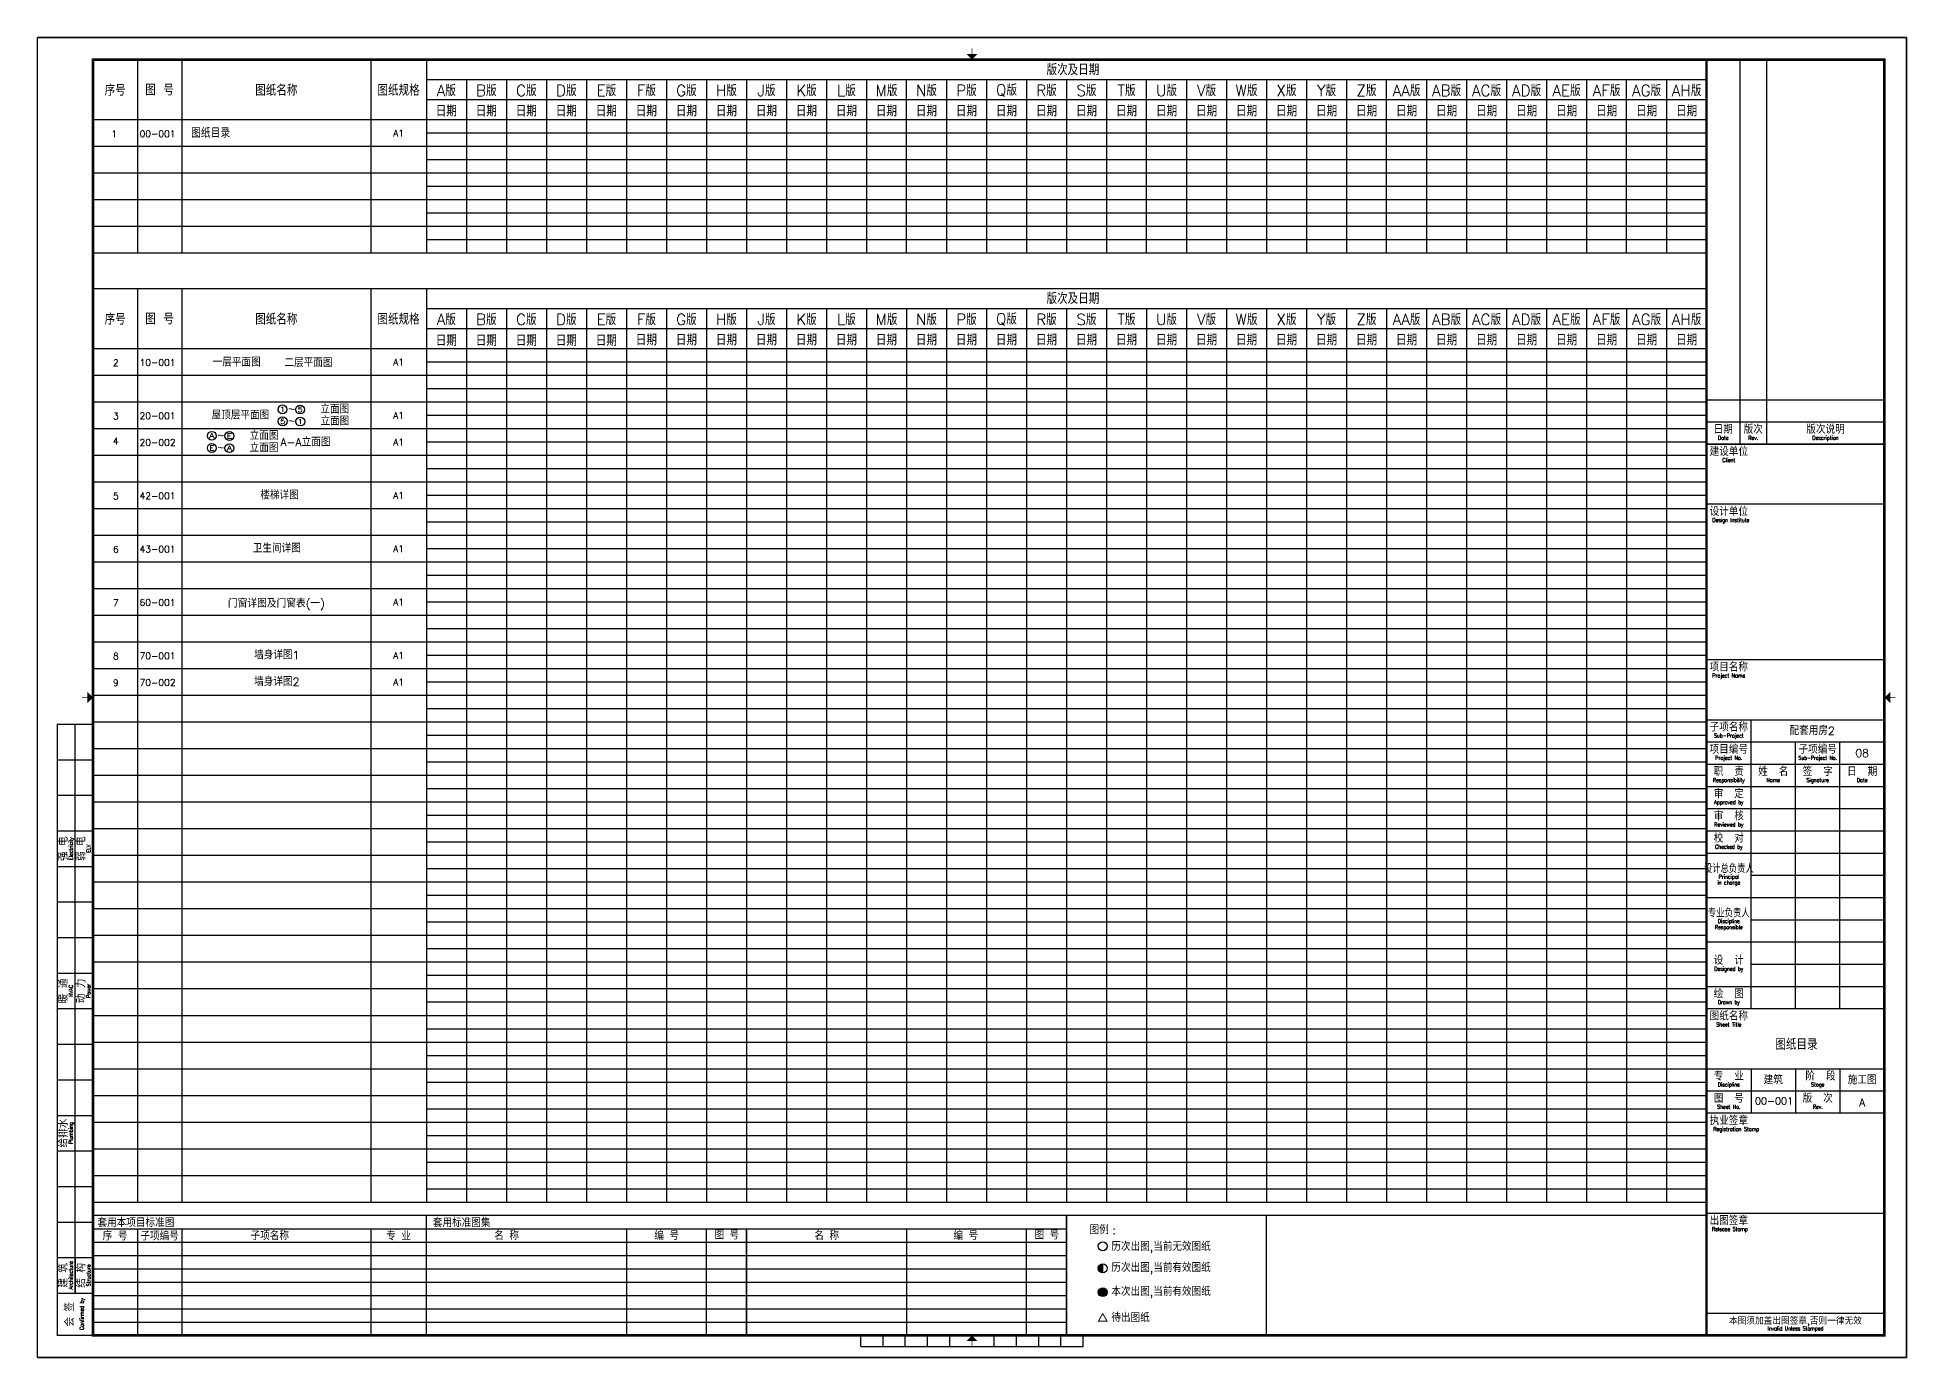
# Model space of a CAD drawing. Header units: millimetres. Extents: x -13830 to 215738, y -24143 to 193994.
# Drawn here: x -13830 to 70270, y 134594 to 193994 of the extents above; entities that cross this region are included whole.
import ezdxf
from ezdxf.enums import TextEntityAlignment as Align

# ---------------------------------------------------------------- set-up
doc = ezdxf.new("R2010")
doc.units = ezdxf.units.MM
doc.header["$LTSCALE"] = 100
doc.layers.get('0').update_dxf_attribs({"linetype": 'CONTINUOUS'})
for name, color, linetype in [('AXIS', 3, 'CONTINUOUS'), ('AXIS_TEXT', 7, 'CONTINUOUS'), ('PUB_TEXT', 7, 'CONTINUOUS'), ('TK HAHA', 1, 'CONTINUOUS'), ('图框', 7, 'CONTINUOUS'), ('目录-text', 7, 'CONTINUOUS')]:
    doc.layers.add(name, color=color, linetype=linetype)
doc.styles.add('_TCH_AXIS', font='COMPLEX', dxfattribs={"bigfont": 'GBCBIG'})
doc.styles.add('TKZ1', font='tjromand.shx', dxfattribs={"width": 0.7, "bigfont": 'tjhts.shx'})
doc.styles.add('TKZ1_tjhts.shx', font='tjromant.shx', dxfattribs={"bigfont": 'tjhts.shx'})
doc.styles.add('TKZ2_tjkts.shx', font='tjromant.shx', dxfattribs={"bigfont": 'tjkts.shx'})

# ---------------------------------------------------------------- blocks, each defined once
blk = doc.blocks.new('A$C45E34D60')
at = {"layer": '目录-text'}
for points in [[(-36168, 4219, 0.414214), (-36368, 4019, 0.414214), (-36168, 3819)], [(-35968, 2943, 1), (-36368, 2943, 1)]]:
    blk.add_hatch(color=7, dxfattribs=at).paths.add_polyline_path(points)
at = {"color": 7}
for points in [[(-37800, 6400), (-37800, 1000)], [(-52200, 5800), (-52200, 1000)]]:
    blk.add_lwpolyline(points, dxfattribs=at)
at = {"layer": '图框', "color": 7}
for p, q in [((-79600, 58400), (-79600, 49700)), ((-77600, 58400), (-77600, 49700)), ((-69100, 58400), (-69100, 49700)), ((-69100, 58400), (-69100, 49700)), ((-66600, 58400), (-66600, 49700)), ((-66600, 57500), (-9000, 57500)), ((-64800, 57500), (-64800, 49700)), ((-63000, 57500), (-63000, 49700)), ((-61200, 57500), (-61200, 49700)), ((-59400, 57500), (-59400, 49700)), ((-57600, 57500), (-57600, 49700)), ((-55800, 57500), (-55800, 49700)), ((-54000, 57500), (-54000, 49700)), ((-52200, 57500), (-52200, 49700)), ((-50400, 57500), (-50400, 49700)), ((-48600, 57500), (-48600, 49700)), ((-46800, 57500), (-46800, 49700)), ((-45000, 49700), (-45000, 57500)), ((-43200, 57500), (-43200, 49700)), ((-41400, 57500), (-41400, 49700)), ((-39600, 57500), (-39600, 49700)), ((-37800, 57500), (-37800, 49700)), ((-36000, 57500), (-36000, 49700)), ((-34200, 49700), (-34200, 57500)), ((-32400, 57500), (-32400, 49700)), ((-30600, 57500), (-30600, 49700)), ((-28800, 57500), (-28800, 49700)), ((-27000, 57500), (-27000, 49700)), ((-25200, 57500), (-25200, 49700)), ((-23400, 49700), (-23400, 57500)), ((-21600, 57500), (-21600, 49700)), ((-19800, 57500), (-19800, 49700)), ((-18000, 57500), (-18000, 49700)), ((-16200, 57500), (-16200, 49700)), ((-14400, 57500), (-14400, 49700)), ((-12600, 49700), (-12600, 57500)), ((-10800, 57500), (-10800, 49700)), ((-66600, 56600), (-9000, 56600)), ((-81600, 55700), (-45000, 55700)), ((-66600, 55100), (-9000, 55100)), ((-81600, 54500), (-9000, 54500)), ((-66600, 53900), (-9000, 53900)), ((-81600, 53300), (-9000, 53300)), ((-66600, 52700), (-9000, 52700)), ((-81600, 52100), (-9000, 52100)), ((-66600, 51500), (-9000, 51500)), ((-81600, 50900), (-45000, 50900)), ((-45000, 50900), (-9000, 50900)), ((-81600, 49700), (-9000, 49700)), ((-81600, 49700), (-45000, 49700)), ((-81600, 49700), (-9000, 49700)), ((-66600, 50300), (-9000, 50300)), ((-81600, 48100), (-9000, 48100)), ((-79600, 48100), (-79600, 7000)), ((-77600, 48100), (-77600, 7000)), ((-69100, 48100), (-69100, 7000)), ((-69100, 48100), (-69100, 7000)), ((-66600, 48100), (-66600, 7000)), ((-66600, 47200), (-9000, 47200)), ((-64800, 47200), (-64800, 7000)), ((-63000, 47200), (-63000, 7000)), ((-61200, 47200), (-61200, 7000)), ((-59400, 47200), (-59400, 7000)), ((-57600, 47200), (-57600, 7000)), ((-55800, 47200), (-55800, 7000)), ((-54000, 47200), (-54000, 7000)), ((-52200, 47200), (-52200, 7000)), ((-50400, 47200), (-50400, 7000)), ((-48600, 47200), (-48600, 7000)), ((-46800, 47200), (-46800, 7000)), ((-45000, 47200), (-45000, 7000)), ((-43200, 47200), (-43200, 7000)), ((-41400, 47200), (-41400, 7000)), ((-39600, 47200), (-39600, 7000)), ((-37800, 47200), (-37800, 7000)), ((-36000, 47200), (-36000, 7000)), ((-34200, 47200), (-34200, 7000)), ((-32400, 47200), (-32400, 7000)), ((-30600, 47200), (-30600, 7000)), ((-28800, 47200), (-28800, 7000)), ((-27000, 47200), (-27000, 7000)), ((-25200, 47200), (-25200, 7000)), ((-23400, 47200), (-23400, 7000)), ((-21600, 47200), (-21600, 7000)), ((-19800, 47200), (-19800, 7000)), ((-18000, 47200), (-18000, 7000)), ((-16200, 47200), (-16200, 7000)), ((-14400, 47200), (-14400, 7000)), ((-12600, 47200), (-12600, 7000)), ((-10800, 47200), (-10800, 7000)), ((-66600, 46300), (-9000, 46300)), ((-81600, 45400), (-9000, 45400)), ((-66600, 44800), (-9000, 44800)), ((-81600, 44200), (-9000, 44200)), ((-81600, 43000), (-9000, 43000)), ((-66600, 43600), (-9000, 43600)), ((-66600, 42400), (-9000, 42400)), ((-81600, 41800), (-9000, 41800)), ((-81600, 40600), (-9000, 40600)), ((-66600, 41200), (-9000, 41200)), ((-66600, 40000), (-9000, 40000)), ((-81600, 39400), (-9000, 39400)), ((-66600, 38800), (-9000, 38800)), ((-81600, 38200), (-9000, 38200)), ((-66600, 37600), (-9000, 37600)), ((-81600, 37000), (-9000, 37000)), ((-66600, 36400), (-9000, 36400)), ((-81600, 35800), (-9000, 35800)), ((-81600, 34600), (-9000, 34600)), ((-66600, 35200), (-9000, 35200)), ((-66600, 34000), (-9000, 34000)), ((-81600, 33400), (-9000, 33400)), ((-66600, 32800), (-9000, 32800)), ((-81600, 32200), (-9000, 32200)), ((-66600, 31600), (-9000, 31600)), ((-81600, 31000), (-9000, 31000)), ((-66600, 30400), (-9000, 30400)), ((-81600, 29800), (-9000, 29800)), ((-81600, 28600), (-9000, 28600)), ((-66600, 29200), (-9000, 29200)), ((-66600, 28000), (-9000, 28000)), ((-81600, 27400), (-9000, 27400)), ((-81600, 26200), (-9000, 26200)), ((-66600, 26800), (-9000, 26800)), ((-66600, 25600), (-9000, 25600)), ((-81600, 25000), (-9000, 25000)), ((-66600, 24400), (-9000, 24400)), ((-81600, 23800), (-9000, 23800)), ((-66600, 23200), (-9000, 23200)), ((-81600, 22600), (-9000, 22600)), ((-66600, 22000), (-9000, 22000)), ((-81600, 21400), (-9000, 21400)), ((-81600, 20200), (-9000, 20200)), ((-66600, 20800), (-9000, 20800)), ((-66600, 19600), (-9000, 19600)), ((-81600, 19000), (-9000, 19000)), ((-81600, 17800), (-9000, 17800)), ((-66600, 18400), (-9000, 18400)), ((-66600, 17200), (-9000, 17200)), ((-81600, 16600), (-9000, 16600)), ((-66600, 16000), (-9000, 16000)), ((-81600, 15400), (-9000, 15400)), ((-66600, 14800), (-9000, 14800)), ((-81600, 14200), (-9000, 14200)), ((-66600, 13600), (-9000, 13600)), ((-81600, 13000), (-9000, 13000)), ((-81600, 11800), (-9000, 11800)), ((-66600, 12400), (-9000, 12400)), ((-66600, 11200), (-9000, 11200)), ((-81600, 10600), (-9000, 10600)), ((-81600, 9400), (-9000, 9400)), ((-66600, 10000), (-9000, 10000)), ((-66600, 8800), (-9000, 8800)), ((-81600, 8200), (-9000, 8200)), ((-66600, 7600), (-9000, 7600)), ((-81600, 7000), (-9000, 7000)), ((-81600, 5800), (-37800, 5800)), ((-81600, 5200), (-37800, 5200)), ((-54000, 1000), (-54000, 5800)), ((-39600, 1000), (-39600, 5800)), ((-81600, 4600), (-37800, 4600)), ((-81600, 4000), (-37800, 4000)), ((-81600, 3400), (-37800, 3400)), ((-81600, 2800), (-37800, 2800)), ((-81600, 2200), (-37800, 2200)), ((-81600, 1600), (-37800, 1600))]:
    blk.add_line(p, q, dxfattribs=at)
at = {"layer": '图框', "color": 7, "const_width": 60}
for points in [[(-9000, 55700), (-81600, 55700)], [(-9000, 49700), (-81600, 49700)], [(-9000, 48100), (-81600, 48100)], [(-9000, 45400), (-81600, 45400)], [(-66600, 1000), (-66600, 6400)], [(-37800, 6400), (-37800, 1000)], [(-28800, 6400), (-28800, 1000)], [(-52200, 5800), (-52200, 1000)]]:
    blk.add_lwpolyline(points, dxfattribs=at)
at = {"layer": '图框', "color": 8, "const_width": 60}
blk.add_lwpolyline([(-81600, 6400), (-9000, 6400)], dxfattribs=at)
at = {"layer": '图框', "color": 7}
for points in [[(-79600, 5800), (-79600, 1000)], [(-77600, 5800), (-77600, 1000)], [(-69100, 5800), (-69100, 1000)], [(-57600, 5800), (-57600, 1000)], [(-45000, 5800), (-45000, 1000)]]:
    blk.add_lwpolyline(points, dxfattribs=at)
at = {"layer": '目录-text', "color": 7}
blk.add_line((-36168, 3819), (-36168, 4219), dxfattribs=at)
at = {"layer": '目录-text', "color": 7, "const_width": 43.7}
blk.add_lwpolyline([(-35968, 1634), (-36168, 1980), (-36368, 1634)], close=True, dxfattribs=at)
at = {"layer": '目录-text', "color": 7}
for centre in [(-36168, 5011), (-36168, 4019), (-36168, 2943)]:
    blk.add_circle(centre, 200, dxfattribs=at)
at = {"layer": '图框', "color": 7, "style": 'TKZ2_tjkts.shx'}
for s, p in [('版次及日期', (-37510, 57975)), ('序号', (-80600, 57050)), ('图 号', (-78600, 57050)), ('图纸名称', (-73350, 57050)), ('图纸规格', (-67850, 57050)), ('A版', (-65700, 57036)), ('B版', (-63900, 57036)), ('C版', (-62100, 57036)), ('D版', (-60300, 57036)), ('E版', (-58500, 57036)), ('F版', (-56700, 57036)), ('G版', (-54900, 57036)), ('H版', (-53100, 57036)), ('J版', (-51300, 57036)), ('K版', (-49500, 57036)), ('L版', (-47700, 57036)), ('M版', (-45900, 57036)), ('N版', (-44100, 57036)), ('P版', (-42300, 57036)), ('Q版', (-40500, 57036)), ('R版', (-38700, 57036)), ('S版', (-36900, 57036)), ('T版', (-35100, 57036)), ('U版', (-33300, 57036)), ('V版', (-31500, 57036)), ('W版', (-29700, 57036)), ('X版', (-27900, 57036)), ('Y版', (-26100, 57036)), ('Z版', (-24300, 57036)), ('AA版', (-22500, 57036)), ('AB版', (-20700, 57036)), ('AC版', (-18900, 57036)), ('AD版', (-17100, 57036)), ('AE版', (-15300, 57036)), ('AF版', (-13500, 57036)), ('AG版', (-11700, 57036)), ('AH版', (-9900, 57036)), ('日期', (-65700, 56114)), ('日期', (-63900, 56114)), ('日期', (-62100, 56114)), ('日期', (-60300, 56114)), ('日期', (-58500, 56114)), ('日期', (-56700, 56114)), ('日期', (-54900, 56114)), ('日期', (-53100, 56114)), ('日期', (-51300, 56114)), ('日期', (-49500, 56114)), ('日期', (-47700, 56114)), ('日期', (-45900, 56114)), ('日期', (-44100, 56114)), ('日期', (-42300, 56114)), ('日期', (-40500, 56114)), ('日期', (-38700, 56114)), ('日期', (-36900, 56114)), ('日期', (-35100, 56114)), ('日期', (-33300, 56114)), ('日期', (-31500, 56114)), ('日期', (-29700, 56114)), ('日期', (-27900, 56114)), ('日期', (-26100, 56114)), ('日期', (-24300, 56114)), ('日期', (-22500, 56114)), ('日期', (-20700, 56114)), ('日期', (-18900, 56114)), ('日期', (-17100, 56114)), ('日期', (-15300, 56114)), ('日期', (-13500, 56114)), ('日期', (-11700, 56114)), ('日期', (-9900, 56114)), ('版次及日期', (-37510, 47682)), ('序号', (-80600, 46750)), ('图 号', (-78600, 46750)), ('图纸名称', (-73350, 46750)), ('图纸规格', (-67850, 46750)), ('A版', (-65700, 46736)), ('B版', (-63900, 46736)), ('C版', (-62100, 46736)), ('D版', (-60300, 46736)), ('E版', (-58500, 46736)), ('F版', (-56700, 46736)), ('G版', (-54900, 46736)), ('H版', (-53100, 46736)), ('J版', (-51300, 46736)), ('K版', (-49500, 46736)), ('L版', (-47700, 46736)), ('M版', (-45900, 46736)), ('N版', (-44100, 46736)), ('P版', (-42300, 46736)), ('Q版', (-40500, 46736)), ('R版', (-38700, 46736)), ('S版', (-36900, 46736)), ('T版', (-35100, 46736)), ('U版', (-33300, 46736)), ('V版', (-31500, 46736)), ('W版', (-29700, 46736)), ('X版', (-27900, 46736)), ('Y版', (-26100, 46736)), ('Z版', (-24300, 46736)), ('AA版', (-22500, 46736)), ('AB版', (-20700, 46736)), ('AC版', (-18900, 46736)), ('AD版', (-17100, 46736)), ('AE版', (-15300, 46736)), ('AF版', (-13500, 46736)), ('AG版', (-11700, 46736)), ('AH版', (-9900, 46736)), ('日期', (-65700, 45788)), ('日期', (-63900, 45788)), ('日期', (-62100, 45788)), ('日期', (-60300, 45788)), ('日期', (-58500, 45788)), ('日期', (-56700, 45814)), ('日期', (-54900, 45814)), ('日期', (-53100, 45814)), ('日期', (-51300, 45814)), ('日期', (-49500, 45814)), ('日期', (-47700, 45814)), ('日期', (-45900, 45814)), ('日期', (-44100, 45814)), ('日期', (-42300, 45814)), ('日期', (-40500, 45814)), ('日期', (-38700, 45814)), ('日期', (-36900, 45814)), ('日期', (-35100, 45814)), ('日期', (-33300, 45814)), ('日期', (-31500, 45814)), ('日期', (-29700, 45814)), ('日期', (-27900, 45814)), ('日期', (-26100, 45814)), ('日期', (-24300, 45814)), ('日期', (-22500, 45814)), ('日期', (-20700, 45814)), ('日期', (-18900, 45814)), ('日期', (-17100, 45814)), ('日期', (-15300, 45814)), ('日期', (-13500, 45814)), ('日期', (-11700, 45814)), ('日期', (-9900, 45814))]:
    blk.add_text(s, height=500, dxfattribs=at).set_placement(p, align=Align.MIDDLE)
for s, p in [('套用本项目标准图', (-79668, 6060)), ('套用标准图集', (-65012, 6060)), ('序 号', (-80607, 5460)), ('子项编号', (-78601, 5460)), ('子项名称', (-73643, 5471)), ('专 业', (-67850, 5460)), ('名 称', (-62987, 5476)), ('编 号', (-55787, 5476)), ('图 号', (-53083, 5506)), ('名 称', (-48587, 5476)), ('编 号', (-42329, 5476)), ('图 号', (-38683, 5506))]:
    blk.add_text(s, height=360, dxfattribs=at).set_placement(p, align=Align.MIDDLE_CENTER)
for s, p in [('图例', (-36758, 5558)), ('历次出图,当前无效图纸', (-35781, 4808)), (':', (-35726, 5558)), ('历次出图,当前有效图纸', (-35781, 3859)), ('本次出图,当前有效图纸 ', (-35781, 2785)), ('待出图纸', (-35781, 1605))]:
    blk.add_text(s, height=360, dxfattribs=at).set_placement(p)
blk = doc.blocks.new('TJAD_TK_A1')
for p, q in [((1266.38, 940.45), (1266.38, 767.45)), ((1278.38, 940.45), (1278.38, 767.45)), ((1251.38, 777.45), (1263.38, 777.45)), ((1251.38, 777.45), (1331.38, 777.45)), ((1251.38, 767.45), (1331.38, 767.45)), ((517.38, 385.45), (517.38, 641.45)), ((1251.38, 643.45), (1331.38, 643.45)), ((1271.38, 513.45), (1271.38, 643.45)), ((1251.38, 633.45), (1331.38, 633.45)), ((1291.38, 513.45), (1291.38, 633.45)), ((1311.38, 513.45), (1311.38, 633.45)), ((509.38, 625.45), (525.38, 625.45)), ((509.38, 609.45), (525.38, 609.45)), ((1251.38, 613.45), (1331.38, 613.45)), ((1251.38, 603.45), (1331.38, 603.45)), ((509.38, 593.45), (525.38, 593.45)), ((1251.38, 593.45), (1331.38, 593.45)), ((1251.38, 583.45), (1331.38, 583.45)), ((509.38, 577.45), (525.38, 577.45)), ((1271.38, 573.45), (1331.38, 573.45)), ((509.38, 561.45), (525.38, 561.45)), ((1251.38, 563.45), (1331.38, 563.45)), ((1271.38, 553.45), (1331.38, 553.45)), ((509.38, 545.45), (525.38, 545.45)), ((1251.38, 543.45), (1331.38, 543.45)), ((1271.38, 533.45), (1331.38, 533.45)), ((509.38, 529.45), (525.38, 529.45)), ((1251.38, 523.45), (1331.38, 523.45)), ((509.38, 513.45), (525.38, 513.45)), ((509.38, 497.45), (525.38, 497.45)), ((509.38, 481.45), (525.38, 481.45)), ((1251.38, 486.45), (1331.38, 486.45)), ((1271.38, 486.45), (1271.38, 466.45)), ((1291.38, 486.45), (1291.38, 466.45)), ((1311.38, 486.45), (1311.38, 466.45)), ((1251.38, 476.45), (1331.38, 476.45)), ((509.38, 465.45), (525.38, 465.45)), ((509.38, 449.45), (525.38, 449.45)), ((509.38, 433.45), (525.38, 433.45)), ((1251.38, 421.45), (1331.38, 421.45)), ((509.38, 417.45), (525.38, 417.45)), ((509.38, 401.45), (525.38, 401.45)), ((517.38, 401.45), (517.38, 385.45)), ((509.38, 385.45), (525.38, 385.45)), ((1251.38, 376.45), (1331.38, 376.45))]:
    blk.add_line(p, q)
for points, const_width in [([(1251.38, 940.45), (1251.38, 366.45)], 1), ([(1251.38, 767.45), (1331.38, 767.45)], 0.6), ([(1251.38, 623.45), (1331.38, 623.45)], 0.6), ([(1251.38, 513.45), (1331.38, 513.45)], 0.6), ([(1251.38, 466.45), (1331.38, 466.45)], 0.6)]:
    blk.add_lwpolyline(points, dxfattribs=dict(const_width=const_width))
at = {"layer": '图框'}
for p, q in [((1341.38, 950.45), (500.38, 950.45)), ((500.38, 356.45), (500.38, 950.45)), ((1341.38, 356.45), (1341.38, 950.45)), ((1251.38, 787.45), (1331.38, 787.45)), ((870.88, 361.45), (870.88, 366.45)), ((880.88, 361.45), (880.88, 366.45)), ((890.88, 361.45), (890.88, 366.45)), ((900.88, 361.45), (900.88, 366.45)), ((910.88, 361.45), (910.88, 366.45)), ((930.88, 361.45), (930.88, 366.45)), ((940.88, 361.45), (940.88, 366.45)), ((950.88, 361.45), (950.88, 366.45)), ((960.88, 361.45), (960.88, 366.45)), ((970.88, 361.45), (970.88, 366.45)), ((500.38, 356.45), (1341.38, 356.45)), ((870.88, 361.45), (970.88, 361.45))]:
    blk.add_line(p, q, dxfattribs=at)
for points, const_width in [([(920.88, 942.95), (920.88, 945.45)], 0.3), ([(1251.38, 740.45), (1331.38, 740.45)], 0.6), ([(1251.38, 670.45), (1331.38, 670.45)], 0.6), ([(522.88, 653.45), (520.38, 653.45)], 0.3), ([(1333.99, 653.45), (1336.49, 653.45)], 0.3), ([(525.38, 366.45), (509.38, 366.45), (509.38, 641.45), (525.38, 641.45)], 0.6), ([(920.88, 363.95), (920.88, 361.45)], 0.3)]:
    blk.add_lwpolyline(points, dxfattribs=dict(at, const_width=const_width))
at = {"layer": '图框', "const_width": 1.2}
blk.add_lwpolyline([(1331.38, 940.45), (525.38, 940.45), (525.38, 366.45), (1331.38, 366.45)], close=True, dxfattribs=at)
at = {"layer": '图框'}
for points in [[(918.38, 942.95), (923.38, 942.95), (920.88, 940.45)], [(522.88, 650.95), (522.88, 655.95), (525.38, 653.45)], [(1333.99, 650.95), (1333.99, 655.95), (1331.49, 653.45)], [(918.38, 363.95), (923.38, 363.95), (920.88, 366.45)]]:
    blk.add_solid(points, dxfattribs=at)
at = {"style": 'TKZ2_tjkts.shx'}
for s, height, p in [('日期', 3.6, (1258.88, 774)), ('版次', 3.6, (1272.38, 774)), ('版次说明', 3.6, (1304.88, 774)), ('建设单位', 3.6, (1261.38, 764)), ('设计单位', 3.6, (1261.38, 737)), ('项目名称', 3.6, (1261.38, 667)), ('子项名称', 3.6, (1261.38, 640)), ('项目编号', 3.6, (1261.38, 630)), ('职  责', 3.6, (1261.38, 620)), ('姓  名', 3.6, (1281.38, 620)), ('签  字', 3.6, (1301.38, 620)), ('日  期', 3.6, (1321.38, 620)), ('审  定', 3.6, (1261.38, 610)), ('审  核', 3.6, (1261.38, 600)), ('校  对', 3.6, (1261.38, 590)), ('设  计', 3.6, (1261.38, 535.1)), ('绘  图', 3.6, (1261.38, 520)), ('图纸名称', 3.6, (1261.38, 510)), ('专  业', 3.6, (1261.38, 483)), (' 阶  段', 3.6, (1301.38, 483)), ('图  号', 3.6, (1261.38, 473)), ('版  次', 3.6, (1301.38, 473)), ('执业签章', 3.6, (1261.38, 463)), ('出图签章', 3.6, (1261.38, 418)), ('本图须加盖出图签章,否则一律无效', 3, (1291.38, 372.88))]:
    blk.add_text(s, height=height, dxfattribs=at).set_placement(p, align=Align.MIDDLE_CENTER)
at = {"style": 'TKZ2_tjkts.shx', "width": 0.8}
for s, height, p in [('Date', 1.8, (1258.88, 770.3)), ('Rev.', 1.8, (1272.38, 770.3)), ('Description', 1.8, (1304.88, 770.3)), ('Client', 1.8, (1261.38, 760.3)), ('Design Institute', 1.8, (1262.31, 733.3)), ('Project Name', 1.8, (1261.38, 663.3)), ('Sub-Project', 1.8, (1261.38, 636.3)), ('Project No.', 1.8, (1261.38, 626.3)), ('Responsibility', 1.8, (1261.38, 616.3)), ('Name', 1.8, (1281.38, 616.3)), ('Signature', 1.8, (1301.38, 616.3)), ('Date', 1.8, (1321.38, 616.3)), ('Approved by', 1.8, (1261.38, 606.3)), ('Reviewed by', 1.8, (1261.38, 596.3)), ('Checked by', 1.8, (1261.38, 586.3)), ('设计总负责人', 3.6, (1261.38, 576.33)), ('Principal', 1.8, (1261.38, 572.8)), ('in charge', 1.8, (1261.38, 570.15)), ('专业负责人', 3.6, (1261.38, 556.33)), ('Responsible', 1.8, (1261.38, 550.15)), ('Discipline', 1.8, (1261.38, 552.87)), ('Designed by', 1.8, (1261.38, 531.4)), ('Drawn by', 1.8, (1261.38, 516.3)), ('Sheet Title', 1.8, (1261.38, 506.3)), ('Discipline', 1.8, (1261.38, 479.3)), ('Stage', 1.8, (1301.38, 479.3)), ('Sheet No.', 1.8, (1261.38, 469.3)), ('Rev.', 1.8, (1301.38, 469.3)), ('Registration Stamp', 1.8, (1264.74, 459.3)), ('Release Stamp', 1.8, (1261.89, 414.3)), ('Invalid Unless Stamped', 1.8, (1291.38, 369.62))]:
    blk.add_text(s, height=height, dxfattribs=at).set_placement(p, align=Align.MIDDLE_CENTER)
at = {"style": 'TKZ2_tjkts.shx'}
for s, p in [('强 电', (512.17, 585.45)), ('弱 电', (520.17, 585.45)), ('暖 通', (512.17, 521.45)), ('动 力', (520.17, 521.45)), ('给排水', (512.17, 457.45)), ('建 筑', (512.17, 393.45)), ('结 构', (520.17, 393.45)), ('会 签', (515, 375.95))]:
    blk.add_text(s, height=3.6, rotation=90, dxfattribs=at).set_placement(p, align=Align.MIDDLE_CENTER)
at = {"style": 'TKZ2_tjkts.shx', "width": 0.8}
for s, p in [('Electricity', (515.4, 585.45)), ('ELV', (523.4, 585.45)), ('HVAC', (515.4, 521.45)), ('Power', (523.4, 521.45)), ('Plumbing', (515.4, 457.45)), ('Architecture', (515.4, 393.45)), ('Structure', (523.4, 393.45)), ('Confirmed by', (520.33, 376.06))]:
    blk.add_text(s, height=1.8, rotation=90, dxfattribs=at).set_placement(p, align=Align.MIDDLE_CENTER)
at = {"layer": '图框', "style": 'TKZ2_tjkts.shx'}
blk.add_text('子项编号', height=3.6, dxfattribs=at).set_placement((1301.38, 630), align=Align.MIDDLE_CENTER)
at = {"layer": '图框', "style": 'TKZ2_tjkts.shx', "width": 0.7}
blk.add_text('Sub-Project No.', height=1.8, dxfattribs=at).set_placement((1301.38, 626.3), align=Align.MIDDLE_CENTER)
blk = doc.blocks.new('180703-expo')
at = {"layer": '图框'}
blk.add_blockref('TJAD_TK_A1', (-500.38, -356.45), dxfattribs=at)
at = {"layer": '图框', "style": 'TKZ1_tjhts.shx'}
for s, p in [('建筑', (781, 124.85)), ('施工图', (821, 124.85))]:
    blk.add_text(s, height=3.6, dxfattribs=at).set_placement(p, align=Align.MIDDLE_CENTER)

msp = doc.modelspace()

# ---------------------------------------------------------------- linework, layer by layer
for p, q in [((-12930.2, 161494.3), (-11330.2, 161494.3)), ((-12930.2, 159894.3), (-11330.2, 159894.3)), ((-12930.2, 158294.3), (-11330.2, 158294.3)), ((-12930.2, 156694.3), (-11330.2, 156694.3)), ((-12930.2, 155094.3), (-11330.2, 155094.3)), ((-12930.2, 153494.3), (-11330.2, 153494.3)), ((-12930.2, 151894.3), (-11330.2, 151894.3))]:
    msp.add_line(p, q)
at = {"layer": 'AXIS'}
for centre in [(-2802.7, 177256.6, 32.5), (-2795.1, 176717.4, 32.5), (-2010, 177250, 32.5), (-2002.4, 176710.9, 32.5), (-5982.7, 176069.6, 32.5), (-5190, 176063, 32.5), (-5982.7, 175519.6, 32.5), (-5190, 175513, 32.5)]:
    msp.add_circle(centre, 200, dxfattribs=at)
at = {"layer": 'TK HAHA', "color": 1}
msp.add_lwpolyline([(-13830.2, 193994.3), (70269.8, 193994.3), (70269.8, 134594.3), (-13830.2, 134594.3)], close=True, dxfattribs=at)

# ---------------------------------------------------------------- block references
at = {"xscale": 100, "yscale": 100, "zscale": 100}
msp.add_blockref('180703-expo', (-13830.2, 134594.3), dxfattribs=at)
msp.add_blockref('A$C45E34D60', (70269.8, 134594.3))

# ---------------------------------------------------------------- texts
at = {"style": 'TKZ2_tjkts.shx'}
for s, p in [('强 电', (-12650.9, 157494.3)), ('弱 电', (-11850.9, 157494.3))]:
    msp.add_text(s, height=360, rotation=90, dxfattribs=at).set_placement(p, align=Align.MIDDLE_CENTER)
at = {"style": 'TKZ2_tjkts.shx', "width": 0.8}
for s, p in [('Electricity', (-12327.8, 157494.3)), ('ELV', (-11527.8, 157494.3))]:
    msp.add_text(s, height=180, rotation=90, dxfattribs=at).set_placement(p, align=Align.MIDDLE_CENTER)
at = {"layer": 'AXIS_TEXT', "style": '_TCH_AXIS'}
for s, width, p, p2 in [('5', 1.5, (-2908.2, 176604.3, 32.5), (-2681.9, 176604.3, 32.5)), ('1', 2.333333, (-2915.8, 177143.4, 32.5), (-2689.5, 177143.4, 32.5)), ('5', 1.5, (-2123.2, 177136.9, 32.5), (-1896.9, 177136.9, 32.5)), ('1', 2.333333, (-2115.6, 176597.7, 32.5), (-1889.3, 176597.7, 32.5)), ('A', 1.166667, (-6095.8, 175956.4, 32.5), (-5869.5, 175956.4, 32.5)), ('E', 1.3125, (-5303.2, 175949.9, 32.5), (-5076.9, 175949.9, 32.5)), ('E', 1.3125, (-6095.8, 175406.4, 32.5), (-5869.5, 175406.4, 32.5)), ('A', 1.166667, (-5303.2, 175399.9, 32.5), (-5076.9, 175399.9, 32.5))]:
    msp.add_text(s, height=226.3, dxfattribs=dict(at, width=width)).set_placement(p, p2, align=Align.FIT)
at = {"layer": 'PUB_TEXT', "style": 'TKZ1'}
for p in [(-2553.4, 177079.2), (-2545.8, 176540.1), (-5733.4, 175892.2), (-5733.4, 175342.2)]:
    msp.add_text('~  ', height=400, dxfattribs=at).set_placement(p)
at = {"layer": '图框', "style": 'TKZ1_tjhts.shx'}
for s, p in [('1', (-10372.5, 189657.3)), ('A1', (2419.8, 189686.8)), ('A1', (2419.8, 179386.8)), ('A1', (2419.8, 176986.8)), ('A1', (2419.8, 175786.8)), ('A1', (2419.8, 173386.8)), ('A1', (2419.8, 170986.8)), ('A1', (2419.8, 168588.5)), ('A1', (2419.8, 166186.8)), ('A1', (2419.8, 164986.8))]:
    msp.add_text(s, height=300, rotation=0, dxfattribs=at).set_placement(p, align=Align.MIDDLE_CENTER)
for s, height, p in [('00-001', 300, (-9233.7, 189657.3)), ('图纸目录', 400, (-6914.9, 189682.2)), ('10-001', 300, (-9233.7, 179366.6)), ('20-001', 300, (-9233.7, 176966.6)), ('20-002', 300, (-9233.7, 175766.6)), ('42-001', 300, (-9233.7, 173366.6)), ('43-001', 300, (-9233.7, 170967.8)), ('60-001', 300, (-9233.7, 168568.3)), ('70-001', 300, (-9233.7, 166167.8)), ('70-002', 300, (-9233.7, 164967.8))]:
    msp.add_text(s, height=height, rotation=0, dxfattribs=at).set_placement(p, align=Align.MIDDLE_LEFT)
for s, p in [('2', (-10432.2, 179207.9)), ('3', (-10432.2, 176807.9)), ('4', (-10432.2, 175677.9)), ('5', (-10432.2, 173207.9)), ('6', (-10432.2, 170809.2)), ('7', (-10432.2, 168409.7)), ('8', (-10432.2, 166009.2)), ('9', (-10432.2, 164809.2))]:
    msp.add_text(s, height=300, rotation=0, dxfattribs=at).set_placement(p)
at = {"layer": '图框', "color": 5, "style": 'TKZ1_tjhts.shx'}
for s, p in [('一层平面图', (-5944.9, 179370.5)), ('二层平面图', (-2714.9, 179350.5)), ('屋顶层平面图', (-5990, 176990)), ('楼梯详图', (-3801.3, 173390))]:
    msp.add_text(s, height=360, dxfattribs=at).set_placement(p, align=Align.MIDDLE_LEFT)
for s, height, p in [('    立面图', 360, (-989.1, 177257.7)), ('    立面图', 360, (-981.5, 176718.5)), ('    立面图', 360, (-4169.1, 176070.6)), ('A-A立面图', 360, (-1771.6, 175780)), ('    立面图', 360, (-4169.1, 175520.6)), ('卫生间详图', 360, (-3059, 171000)), ('门窗详图及门窗表(一)', 350, (-3079.1, 168520.3, -16.2)), ('墙身详图1', 360, (-3059, 166200)), ('墙身详图2', 360, (-3059, 165000)), ('配套用房2', 360, (66021.3, 162792.8)), ('08', 360, (68269.8, 161794.3)), ('图纸目录', 500, (65313.8, 148690.4)), ('00-001', 320, (64306.5, 146140.2)), ('A', 360, (68269.8, 146077.7))]:
    msp.add_text(s, height=height, dxfattribs=at).set_placement(p, align=Align.MIDDLE_CENTER)

doc.saveas('drawing.dxf')
